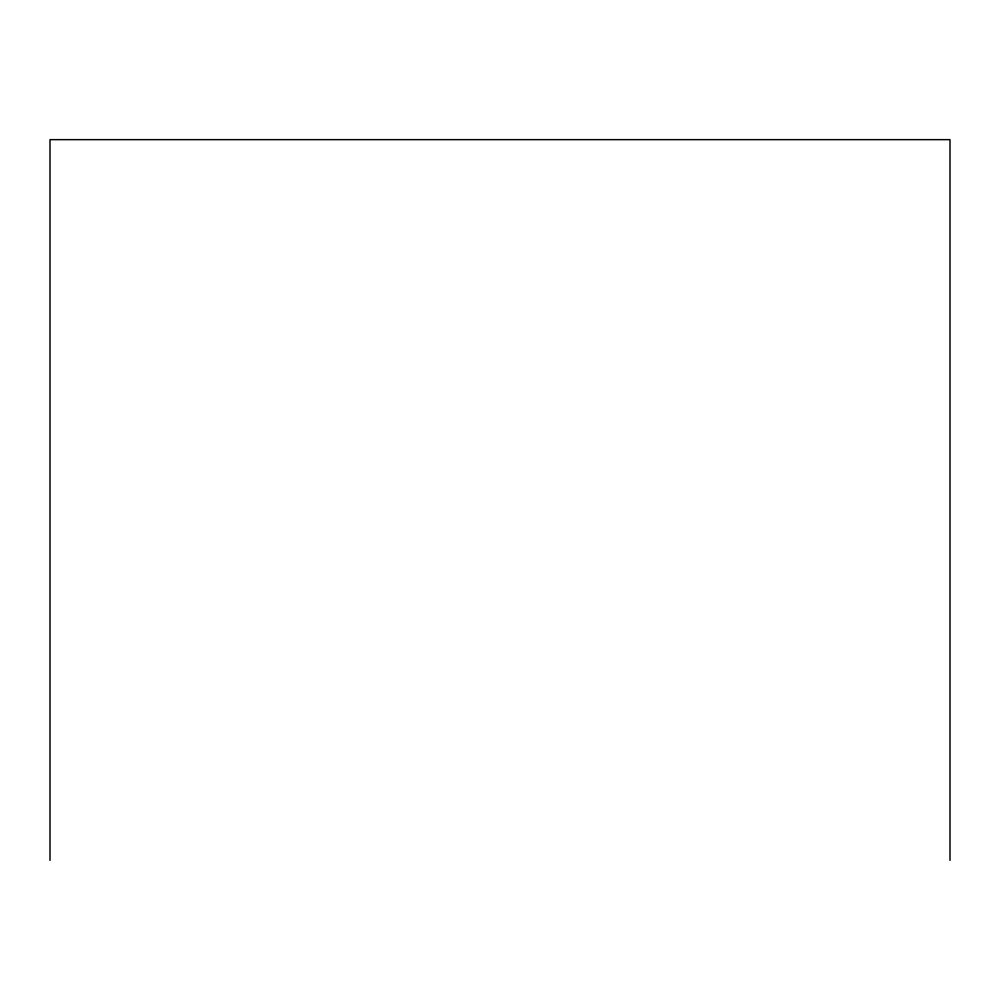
<?xml version="1.0" encoding="UTF-8"?>
<svg xmlns="http://www.w3.org/2000/svg" width="1000" height="1000" viewBox="0 0 1000 1000"><rect width="100%" height="100%" fill="white"/><g stroke="black" fill="none" stroke-linecap="round" stroke-linejoin="round"><path stroke-width="1.5" d="M950 860.35L950 139.65L50 139.65L50 860.35"/></g></svg>
